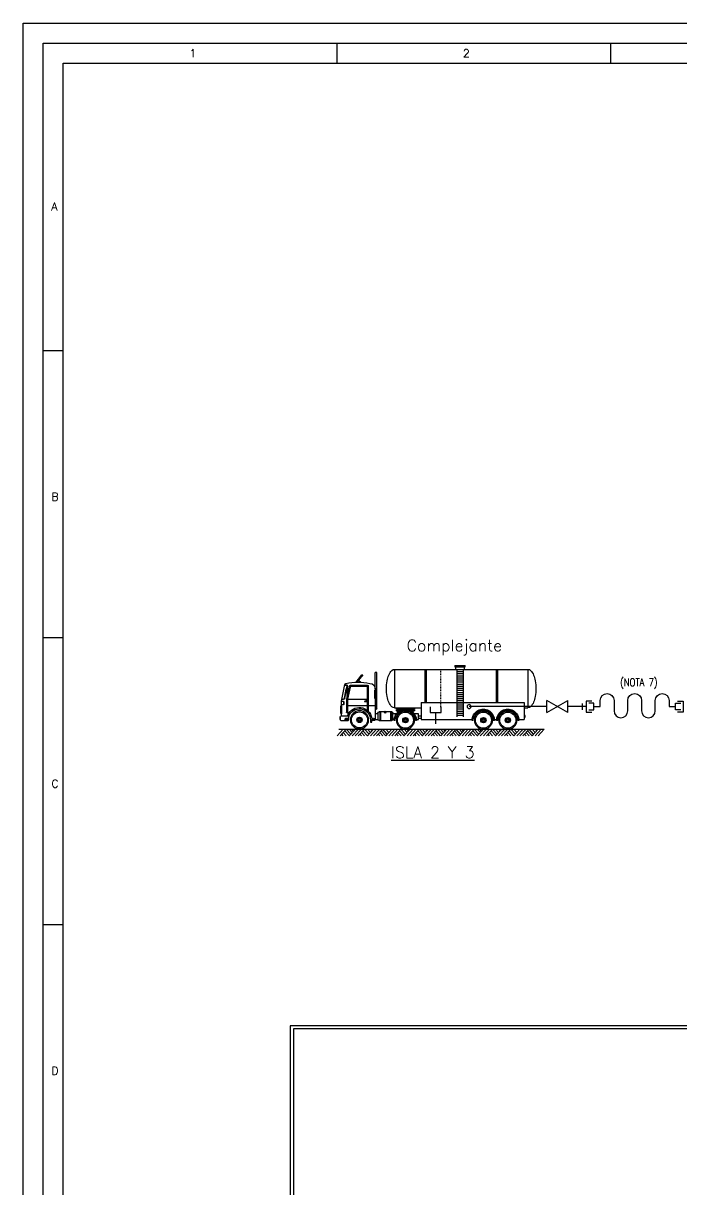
# Model space of a CAD drawing. Header units: millimetres. Extents: x 559 to 3993, y 623 to 920.
# Drawn here: x 2089.3 to 2171.5, y 773.9 to 919.5 of the extents above; entities that cross this region are included whole.
import ezdxf

# ---------------------------------------------------------------- set-up
doc = ezdxf.new("R2010")
doc.units = ezdxf.units.MM
doc.linetypes.add('RAYITAS', pattern=[0.375, 0.25, -0.125])
for name, color, linetype in [('CAJETIN', 1, 'Continuous'), ('CARGACAMIONES', 7, 'Continuous'), ('EQUIPOS', 5, 'Continuous'), ('FORMATO', 7, 'Continuous'), ('INSTRUMENTOS', 1, 'Continuous'), ('TEX', 7, 'Continuous'), ('TUBERIA', 5, 'Continuous')]:
    doc.layers.add(name, color=color, linetype=linetype)
doc.styles.add('PY', font='ROMANS.shx')
doc.styles.add('PY1', font='ROMANS.shx', dxfattribs={"width": 0.8})

# ---------------------------------------------------------------- blocks, each defined once
blk = doc.blocks.new('CAMION CISTERNA ALZ')
at = {"layer": 'CAJETIN', "color": 4, "linetype": 'RAYITAS'}
blk.add_line((38.62, 22.25), (38.62, 7.95), dxfattribs=at)
at = {"layer": 'CARGACAMIONES', "color": 4, "linetype": 'ByBlock'}
for p, q in [((55.71, 22.25), (6.06, 22.25)), ((6.06, 22.25), (6.06, 7.95)), ((17.4, 22.25), (17.4, 9.88)), ((17.83, 22.25), (17.83, 9.88)), ((33.2, 23.63), (29.46, 23.63)), ((29.46, 23.13), (29.46, 23.63)), ((33.2, 23.38), (29.46, 23.38)), ((33.2, 23.13), (29.46, 23.13)), ((29.73, 23.13), (29.73, 22.25)), ((30.12, 22.09), (30.12, 4.63)), ((32.54, 22.09), (32.54, 4.63)), ((32.91, 22.25), (32.91, 23.13)), ((33.2, 23.63), (33.2, 23.13)), ((43.94, 22.25), (43.94, 9.88)), ((44.37, 22.25), (44.37, 9.88)), ((55.71, 22.25), (55.71, 7.95)), ((32.54, 21.43), (30.12, 21.43)), ((32.54, 20.66), (30.12, 20.66)), ((32.54, 19.89), (30.12, 19.89)), ((32.54, 19.12), (30.12, 19.12)), ((32.54, 18.34), (30.12, 18.34)), ((32.54, 17.57), (30.12, 17.57)), ((62.23, 7.75), (62.23, 21.05)), ((62.23, 21.05), (62.83, 21.05)), ((62.83, 14.9), (62.83, 21.05)), ((67.49, 20.16), (69.67, 17.49)), ((67.79, 20.16), (67.49, 20.16)), ((69.97, 17.48), (67.79, 20.16)), ((69.05, 18.25), (68.14, 17.46)), ((32.54, 16.8), (30.12, 16.8)), ((32.54, 16.03), (30.12, 16.03)), ((32.54, 15.26), (30.12, 15.26)), ((32.54, 14.48), (30.12, 14.48)), ((32.54, 13.71), (30.12, 13.71)), ((62.83, 15), (62.83, 3.58)), ((62.83, 14.3), (63.22, 14.3)), ((62.83, 13.91), (63.22, 13.91)), ((62.83, 13.51), (63.22, 13.51)), ((62.83, 13.11), (63.22, 13.11)), ((65.41, 15.99), (65.41, 6.68)), ((71.82, 16.39), (65.81, 16.39)), ((65.81, 15.79), (65.81, 7.05)), ((71.82, 15.99), (66.01, 15.99)), ((72.2, 15.68), (73.15, 11.18)), ((72.59, 15.76), (73.06, 13.57)), ((73.06, 13.41), (73.06, 15.39)), ((73.06, 15.39), (73.35, 15.39)), ((73.35, 13.41), (73.06, 13.41)), ((73.09, 13.41), (73.55, 11.22)), ((73.15, 15.39), (73.15, 16.19)), ((73.15, 13.41), (73.15, 12.61)), ((73.39, 15.36), (73.23, 16.13)), ((73.53, 15.18), (73.32, 16.15)), ((73.35, 15.39), (73.35, 13.41)), ((74.15, 16.49), (73.52, 16.49)), ((74.18, 16.39), (73.52, 16.39)), ((74.2, 11.52), (73.69, 13.95)), ((74.3, 11.54), (73.74, 14.16)), ((75.44, 10.43), (74.12, 16.67)), ((45.78, 9.88), (7.45, 9.88)), ((7.45, 9.88), (7.45, 3.68)), ((32.54, 12.94), (30.12, 12.94)), ((32.54, 12.17), (30.12, 12.17)), ((32.54, 11.39), (30.12, 11.39)), ((32.54, 10.62), (30.12, 10.62)), ((32.54, 9.85), (30.12, 9.85)), ((32.54, 9.08), (30.12, 9.08)), ((45.78, 9.88), (45.78, 3.68)), ((62.83, 12.71), (63.22, 12.71)), ((62.83, 12.32), (63.22, 12.32)), ((62.83, 11.92), (63.22, 11.92)), ((62.83, 11.52), (63.22, 11.52)), ((65.41, 8.84), (62.83, 8.84)), ((73.15, 11.12), (65.81, 11.12)), ((73.15, 8.84), (65.81, 8.84)), ((66.1, 10.33), (66.1, 10.53)), ((66.1, 10.53), (66.5, 10.53)), ((66.8, 10.33), (66.1, 10.33)), ((66.8, 10.53), (66.8, 10.33)), ((73.15, 12.61), (73.55, 12.61)), ((73.15, 11.18), (73.15, 6.16)), ((73.55, 11.22), (73.55, 6.36)), ((74.55, 10.13), (74.55, 9.24)), ((74.64, 10.33), (74.64, 9.14)), ((75.27, 11.22), (74.69, 11.22)), ((75.29, 11.12), (74.69, 11.12)), ((75.44, 10.43), (74.74, 10.43)), ((74.74, 9.04), (75.44, 9.04)), ((75.44, 8.94), (75.24, 8.94)), ((75.44, 8.74), (75.24, 8.74)), ((75.34, 8.74), (75.34, 5.76)), ((75.44, 4.87), (75.44, 10.43)), ((7.45, 7.95), (6.06, 7.95)), ((7.15, 4.45), (7.15, 5.08)), ((7.15, 5.08), (7.45, 5.08)), ((7.45, 4.45), (7.15, 4.45)), ((32.54, 8.3), (30.12, 8.3)), ((32.54, 7.53), (30.12, 7.53)), ((32.54, 6.75), (30.12, 6.75)), ((32.54, 5.99), (30.12, 5.99)), ((32.54, 5.26), (30.12, 5.26)), ((55.71, 7.95), (45.78, 7.95)), ((46.74, 4.98), (45.78, 4.98)), ((46.74, 3.68), (46.74, 5.76)), ((46.74, 5.76), (48.29, 5.76)), ((48.23, 7.85), (48.23, 7.45)), ((54.98, 7.85), (48.23, 7.85)), ((48.23, 7.45), (51.01, 7.45)), ((50.24, 7.25), (48.23, 7.25)), ((48.23, 7.25), (48.23, 6.85)), ((48.23, 6.85), (49.44, 6.85)), ((48.43, 6.85), (48.92, 6.47)), ((48.73, 7.85), (48.73, 7.95)), ((49.32, 7.45), (49.32, 7.25)), ((52.3, 7.45), (54.98, 7.45)), ((54.98, 7.25), (53.07, 7.25)), ((53.87, 6.85), (54.98, 6.85)), ((53.89, 7.45), (53.89, 7.25)), ((54.78, 6.85), (54.34, 6.51)), ((54.49, 7.85), (54.49, 7.95)), ((54.98, 7.45), (54.98, 7.85)), ((54.98, 6.85), (54.98, 7.25)), ((55.02, 5.76), (56.27, 5.76)), ((56.27, 3.68), (56.27, 6.06)), ((56.67, 6.46), (58.95, 6.46)), ((56.97, 6.46), (56.97, 3.28)), ((57.17, 6.46), (57.17, 3.28)), ((58.95, 6.46), (58.95, 6.16)), ((59.35, 6.46), (61.44, 6.46)), ((59.35, 6.46), (59.35, 6.16)), ((60.94, 6.46), (60.94, 3.28)), ((61.14, 6.46), (61.14, 3.28)), ((61.83, 6.06), (61.83, 3.68)), ((61.83, 5.76), (62.83, 5.76)), ((62.83, 7.35), (62.63, 7.35)), ((73.35, 6.16), (72.5, 6.16)), ((72.66, 5.37), (72.66, 5.96)), ((72.66, 3.48), (72.66, 4.67)), ((72.86, 4.87), (75.64, 4.87)), ((75.44, 5.76), (75.24, 5.76)), ((75.44, 8.64), (75.54, 8.64)), ((75.54, 5.86), (75.44, 5.86)), ((75.54, 8.64), (75.54, 5.86)), ((75.64, 8.64), (75.54, 8.64)), ((75.54, 5.86), (75.64, 5.86)), ((75.64, 5.86), (75.64, 8.64)), ((75.84, 4.67), (75.84, 3.48)), ((75.84, 4.47), (76.03, 4.47)), ((76.03, 4.47), (76.03, 3.68)), ((9.49, 3.68), (7.45, 3.68)), ((9.48, 3.28), (9.87, 3.28)), ((17.32, 3.28), (17.72, 3.28)), ((18.22, 3.68), (17.71, 3.68)), ((18.56, 3.68), (17.75, 3.68)), ((18.55, 3.28), (18.94, 3.28)), ((26.39, 3.28), (26.79, 3.28)), ((45.78, 3.68), (26.78, 3.68)), ((46.74, 4.12), (45.78, 4.12)), ((47.54, 3.68), (46.74, 3.68)), ((47.54, 3.28), (47.93, 3.28)), ((55.38, 3.28), (55.78, 3.28)), ((56.27, 3.68), (55.77, 3.68)), ((61.44, 3.28), (56.67, 3.28)), ((62.83, 3.68), (61.83, 3.68)), ((64.12, 3.38), (63.03, 3.38)), ((63.05, 3.58), (63.05, 3.9)), ((63.05, 3.58), (64, 3.58)), ((64, 3.58), (64, 3.9)), ((64.12, 2.68), (64.12, 3.38)), ((64.62, 2.68), (64.12, 2.68)), ((64.62, 3.38), (64.62, 2.68)), ((72.86, 3.48), (72.86, 3.88)), ((72.86, 3.48), (74.05, 3.48)), ((75.64, 3.28), (72.86, 3.28)), ((74.05, 3.48), (74.05, 3.88)), ((76.03, 3.68), (75.84, 3.68))]:
    blk.add_line(p, q, dxfattribs=at)
at = {"layer": 'CARGACAMIONES', "color": 4}
for p, q in [((2.29, -2.48), (0, 0)), ((76.41, 0), (0.04, 0)), ((37.42, -1.23), (38.57, 0)), ((37.99, -1.84), (39.69, 0)), ((41.99, -2.48), (39.7, 0)), ((43.12, -2.48), (40.83, 0)), ((44.25, -2.48), (41.95, 0)), ((45.37, -2.48), (43.08, 0)), ((43.66, -0.62), (44.23, 0)), ((44.22, -1.23), (45.36, 0)), ((44.78, -1.84), (46.49, 0)), ((48.78, -2.48), (46.49, 0)), ((49.9, -2.48), (47.61, 0)), ((3.42, -2.48), (1.13, 0)), ((4.55, -2.48), (2.25, 0)), ((2.83, -0.63), (3.41, 0)), ((3.39, -1.24), (4.53, 0)), ((3.96, -1.85), (5.66, 0)), ((4.49, -2.48), (6.22, -0.61)), ((5.62, -2.49), (6.79, -1.22)), ((7.95, -2.49), (5.66, 0)), ((6.74, -2.49), (7.35, -1.83)), ((9.08, -2.49), (6.79, 0)), ((10.2, -2.49), (7.91, 0)), ((11.33, -2.49), (9.04, 0)), ((10.18, -1.24), (11.32, -0.01)), ((10.74, -1.85), (12.44, -0.01)), ((11.28, -2.49), (13.01, -0.62)), ((12.4, -2.49), (13.57, -1.23)), ((14.74, -2.49), (12.44, -0.01)), ((13.53, -2.49), (14.13, -1.84)), ((15.86, -2.49), (13.57, -0.01)), ((16.99, -2.49), (14.7, -0.01)), ((18.12, -2.49), (15.82, -0.01)), ((16.4, -0.63), (16.98, -0.01)), ((16.96, -1.24), (18.1, -0.01)), ((17.53, -1.85), (19.23, -0.01)), ((18.06, -2.49), (19.79, -0.62)), ((19.19, -2.49), (20.36, -1.23)), ((21.52, -2.49), (19.23, -0.01)), ((20.32, -2.49), (20.92, -1.84)), ((22.65, -2.49), (20.36, -0.01)), ((23.78, -2.5), (21.48, -0.01)), ((24.9, -2.5), (22.61, -0.01)), ((23.2, -0.91), (23.77, -0.28)), ((23.75, -1.25), (24.89, -0.01)), ((24.31, -1.86), (26.02, -0.01)), ((24.85, -2.5), (26.58, -0.62)), ((25.97, -2.5), (27.14, -1.23)), ((28.31, -2.5), (26.02, -0.01)), ((27.1, -2.5), (27.71, -1.84)), ((29.44, -2.5), (27.14, -0.01)), ((30.56, -2.5), (28.27, -0.02)), ((31.69, -2.5), (29.4, -0.02)), ((29.99, -0.77), (30.55, -0.14)), ((30.54, -1.25), (31.68, -0.02)), ((31.1, -1.86), (32.8, -0.02)), ((31.63, -2.5), (33.37, -0.63)), ((32.76, -2.5), (33.93, -1.24)), ((35.09, -2.5), (32.8, -0.02)), ((33.89, -2.5), (34.49, -1.85)), ((36.22, -2.5), (33.93, -0.02)), ((37.35, -2.5), (35.06, -0.02)), ((38.47, -2.5), (36.18, -0.02)), ((36.88, -0.75), (37.44, -0.12)), ((38.52, -2.48), (40.25, -0.61)), ((39.65, -2.48), (40.82, -1.22)), ((40.78, -2.48), (41.38, -1.83)), ((45.32, -2.48), (47.05, -0.61)), ((46.44, -2.48), (47.61, -1.22)), ((47.57, -2.48), (48.17, -1.83)), ((51.03, -2.48), (48.74, 0)), ((52.16, -2.48), (49.87, 0)), ((50.44, -0.63), (51.02, 0)), ((51, -1.24), (52.14, 0)), ((51.57, -1.85), (53.27, 0)), ((52.1, -2.48), (53.83, -0.61)), ((53.23, -2.49), (54.4, -1.22)), ((55.56, -2.49), (53.27, 0)), ((54.36, -2.49), (54.96, -1.83)), ((56.69, -2.49), (54.4, 0)), ((57.82, -2.49), (55.52, 0)), ((58.94, -2.49), (56.65, 0)), ((57.79, -1.24), (58.93, -0.01)), ((58.35, -1.85), (60.06, -0.01)), ((58.89, -2.49), (60.62, -0.62)), ((60.02, -2.49), (61.18, -1.23)), ((62.35, -2.49), (60.06, -0.01)), ((61.14, -2.49), (61.75, -1.84)), ((63.48, -2.49), (61.18, -0.01)), ((64.6, -2.49), (62.31, -0.01)), ((65.73, -2.49), (63.44, -0.01)), ((64.01, -0.63), (64.59, -0.01)), ((64.58, -1.24), (65.72, -0.01)), ((65.14, -1.85), (66.84, -0.01)), ((65.67, -2.49), (67.41, -0.62)), ((66.8, -2.49), (67.97, -1.23)), ((69.13, -2.49), (66.84, -0.01)), ((67.93, -2.49), (68.53, -1.84)), ((70.26, -2.49), (67.97, -0.01)), ((71.39, -2.5), (69.1, -0.01)), ((72.51, -2.5), (70.22, -0.01)), ((70.81, -0.91), (71.38, -0.28)), ((71.36, -1.25), (72.5, -0.01)), ((71.92, -1.86), (73.63, -0.01)), ((72.46, -2.5), (74.19, -0.62)), ((73.59, -2.5), (74.75, -1.23)), ((75.92, -2.5), (73.63, -0.01)), ((74.71, -2.5), (75.32, -1.84)), ((77.05, -2.5), (74.76, -0.01))]:
    blk.add_line(p, q, dxfattribs=at)
at = {"layer": 'CARGACAMIONES', "color": 4, "linetype": 'Continuous'}
blk.add_circle((27.95, 8.42), 0.718, dxfattribs=at)
at = {"layer": 'CARGACAMIONES', "color": 4, "linetype": 'ByBlock'}
for centre, radius in [((13.55, 3.38), 3.38), ((22.62, 3.38), 3.38), ((51.61, 3.38), 3.38), ((59.15, 6.46), 0.199), ((68.69, 3.48), 3.38), ((13.55, 3.38), 0.794), ((12.95, 3.38), 0.0993), ((13.13, 3.8), 0.0993), ((13.13, 2.96), 0.0993), ((13.55, 3.38), 0.397), ((13.55, 3.98), 0.0993), ((13.55, 2.78), 0.0993), ((13.97, 3.8), 0.0993), ((13.97, 2.96), 0.0993), ((14.14, 3.38), 0.0993), ((22.62, 3.38), 0.794), ((22.02, 3.38), 0.0993), ((22.2, 3.8), 0.0993), ((22.2, 2.96), 0.0993), ((22.62, 3.38), 0.397), ((22.62, 3.98), 0.0993), ((22.62, 2.78), 0.0993), ((23.04, 3.8), 0.0993), ((23.04, 2.96), 0.0993), ((23.21, 3.38), 0.0993), ((51.61, 3.38), 0.794), ((51.01, 3.38), 0.0993), ((51.19, 3.8), 0.0993), ((51.19, 2.96), 0.0993), ((51.61, 3.38), 0.397), ((51.61, 3.98), 0.0993), ((51.61, 2.78), 0.0993), ((52.03, 3.8), 0.0993), ((52.03, 2.96), 0.0993), ((52.2, 3.38), 0.0993), ((68.69, 3.48), 0.794), ((68.09, 3.48), 0.0993), ((68.27, 3.9), 0.0993), ((68.27, 3.06), 0.0993), ((68.69, 3.48), 0.397), ((68.69, 4.07), 0.0993), ((68.69, 2.88), 0.0993), ((69.11, 3.9), 0.0993), ((69.11, 3.06), 0.0993), ((69.28, 3.48), 0.0993)]:
    blk.add_circle(centre, radius, dxfattribs=at)
for centre, radius, start, end in [((8.8, 18.15), 5.23, 135.0251, 157.5177), ((6.06, 20.89), 1.36, 90, 135.0251), ((55.71, 20.89), 1.36, 44.9749, 90), ((52.97, 18.15), 5.23, 22.4823, 44.9749), ((20.34, 15.1), 17.24, 170.2727, 180), ((13.25, 16.31), 10.04, 157.5177, 170.2727), ((48.52, 16.31), 10.04, 9.7273, 22.4823), ((41.43, 15.1), 17.24, 360, 9.7273), ((69.28, -2.39), 19.88, 77.0128, 102.9872), ((69.75, 17.67), 0.0993, 0, 180), ((69.75, 17.67), 0.0993, 180, 0), ((20.34, 15.1), 17.24, 180, 189.7273), ((41.43, 15.1), 17.24, 350.2727, 0), ((64.81, 15), 1.99, 90, 180), ((65.81, 15.99), 0.397, 90, 180), ((66.01, 15.79), 0.199, 90, 180), ((71.82, 15.59), 0.794, 11.9442, 90), ((71.82, 15.59), 0.397, 11.9442, 90), ((73.52, 16.19), 0.298, 90, 191.9761), ((73.52, 16.19), 0.199, 90, 191.9761), ((72.36, 14.4), 1.4, 315, 45), ((73.73, 16.59), 0.397, 11.9761, 90), ((13.25, 13.88), 10.04, 189.7273, 202.4823), ((8.8, 12.04), 5.23, 202.4823, 224.9749), ((52.97, 12.04), 5.23, 315.0251, 337.5177), ((48.52, 13.88), 10.04, 337.5177, 350.2727), ((74.69, 11.62), 0.497, 191.9761, 270), ((74.69, 11.62), 0.397, 191.9761, 270), ((74.74, 10.33), 0.0993, 90, 180), ((74.74, 9.14), 0.0993, 180, 270), ((6.06, 9.3), 1.36, 224.9749, 270), ((13.6, 3.38), 4.12, 358.6196, 181.3804), ((13.6, 3.38), 3.72, 358.4724, 181.5276), ((13.55, 3.38), 2.98, 90, 270), ((13.55, 3.38), 0.993, 90, 270), ((13.55, 3.38), 2.98, 270, 90), ((13.55, 3.38), 0.993, 270, 90), ((22.67, 3.38), 4.12, 358.6196, 181.3804), ((22.67, 3.38), 3.72, 358.4724, 181.5276), ((22.62, 3.38), 2.98, 90, 270), ((22.62, 3.38), 0.993, 90, 270), ((22.62, 3.38), 2.98, 270, 90), ((22.62, 3.38), 0.993, 270, 90), ((51.66, 3.38), 4.12, 358.6196, 181.3804), ((51.66, 3.38), 3.72, 358.4724, 181.5276), ((51.61, 3.38), 2.98, 90, 270), ((51.61, 3.38), 0.993, 90, 270), ((51.61, 3.38), 2.98, 270, 90), ((51.61, 3.38), 0.993, 270, 90), ((55.71, 9.3), 1.36, 270, 315.0251), ((56.67, 6.06), 0.397, 90, 180), ((59.15, 6.16), 0.199, 180, 0), ((61.44, 6.06), 0.397, 0, 90), ((62.63, 7.75), 0.397, 180, 270), ((68.74, 3.48), 4.62, 31.8706, 181.3804), ((68.74, 3.48), 4.12, 17.5788, 181.3804), ((68.69, 3.48), 2.98, 90, 270), ((68.69, 3.48), 0.993, 90, 270), ((68.69, 3.48), 2.98, 270, 90), ((68.69, 3.48), 0.993, 270, 90), ((72.66, 5.66), 0.298, 270, 90), ((72.86, 4.67), 0.199, 90, 180), ((68.74, 3.48), 4.62, 17.5788, 25.7368), ((73.35, 6.36), 0.199, 270, 0), ((75.64, 4.67), 0.199, 0, 90), ((56.67, 3.68), 0.397, 180, 270), ((61.44, 3.68), 0.397, 270, 0), ((63.03, 3.58), 0.199, 180, 270), ((63.52, 3.42), 0.674, 45, 135), ((72.86, 3.48), 0.199, 180, 270), ((73.45, 3.28), 0.843, 45, 135), ((75.64, 3.48), 0.199, 270, 0)]:
    blk.add_arc(centre, radius, start, end, dxfattribs=at)
at = {"layer": 'CARGACAMIONES', "color": 4}
for start, end in [(357.7085, 177.7085), (177.7085, 357.7085)]:
    blk.add_arc((74.79, -1.38), 0.0145, start, end, dxfattribs=at)
blk = doc.blocks.new('MARCO-A1')
at = {"layer": 'FORMATO', "color": 5}
for p, q in [((78.42, 589), (78.42, 584)), ((146.83, 589), (146.83, 584)), ((5, 512.25), (10, 512.25)), ((5, 440.5), (10, 440.5)), ((5, 368.75), (10, 368.75))]:
    blk.add_line(p, q, dxfattribs=at)
at = {"layer": 'FORMATO', "color": 1}
blk.add_lwpolyline([(0, 594), (841, 594), (841, 0), (0, 0)], close=True, dxfattribs=at)
at = {"layer": 'FORMATO', "color": 5}
blk.add_lwpolyline([(5, 589), (836, 589), (836, 5), (5, 5)], close=True, dxfattribs=at)
at = {"layer": 'FORMATO', "color": 8, "linetype": 'Continuous'}
blk.add_lwpolyline([(10, 584), (831, 584), (831, 10), (10, 10)], close=True, dxfattribs=at)
at = {"layer": 'FORMATO', "color": 1, "style": 'PY'}
for s, p in [('1', (41.52, 585.5)), ('2', (109.93, 585.5)), ('A', (7, 547.25)), ('B', (7, 474.67)), ('C', (7, 402.92)), ('D', (7, 331.17))]:
    blk.add_text(s, height=2, dxfattribs=at).set_placement(p)

msp = doc.modelspace()

# ---------------------------------------------------------------- linework, layer by layer
at = {"color": 1}
for p, q in [((2157.31, 833.48), (2154.67, 835)), ((2154.67, 833.48), (2157.31, 835)), ((2154.67, 833.48), (2154.67, 835)), ((2157.31, 833.48), (2157.31, 835)), ((2159.16, 833.83), (2159.16, 834.63)), ((2140.8, 833.5), (2140.8, 832.07)), ((2154.67, 834.24), (2144.98, 834.24)), ((2159.6, 834.23), (2157.31, 834.23))]:
    msp.add_line(p, q, dxfattribs=at)
at = {"color": 1, "flags": 128}
for points in [[(2160.32, 834.91), (2159.6, 834.91), (2159.6, 833.54), (2160.32, 833.54)], [(2171, 834.91), (2171.72, 834.91), (2171.72, 833.54), (2171, 833.54)], [(2140.12, 834.22), (2140.12, 833.5), (2141.49, 833.5), (2141.49, 834.22)]]:
    msp.add_lwpolyline(points, dxfattribs=at)
at = {"layer": 'INSTRUMENTOS', "color": 1, "ltscale": 0.1, "flags": 128}
for points in [[(2159.92, 833.82), (2160.54, 833.82), (2160.54, 834.65), (2159.92, 834.65)], [(2171.41, 833.82), (2170.78, 833.82), (2170.78, 834.65), (2171.41, 834.65)]]:
    msp.add_lwpolyline(points, dxfattribs=at)
at = {"layer": 'TUBERIA', "color": 5, "linetype": 'Continuous'}
msp.add_lwpolyline([(2389.61, 837.53), (2389.61, 794.02), (2123.05, 794.02), (2123.05, 738.67)], dxfattribs=at)
at = {"layer": 'TUBERIA', "color": 4, "linetype": 'Continuous'}
msp.add_lwpolyline([(2389.22, 837.14), (2389.22, 794.4), (2122.62, 794.4), (2122.62, 738.29)], dxfattribs=at)
at = {"layer": 'TUBERIA', "color": 5, "linetype": 'Continuous', "flags": 128}
msp.add_lwpolyline([(2160.54, 834.24), (2161.36, 834.24), (2161.36, 835, -1), (2163.08, 835), (2163.08, 833.71, 1), (2164.8, 833.71), (2164.8, 835, -1), (2166.52, 835), (2166.52, 833.71, 1), (2168.24, 833.71), (2168.24, 835, -1), (2169.97, 835), (2169.97, 834.24), (2170.78, 834.24)], format="xyb", dxfattribs=at)

# ---------------------------------------------------------------- block references
at = {"xscale": 0.499409123998651, "yscale": 0.499409123998651, "zscale": 0.499409123998651}
msp.add_blockref('MARCO-A1', (2089.3, 622.89), dxfattribs=at)
at = {"layer": 'INSTRUMENTOS', "color": 252, "linetype": 'Continuous', "xscale": -0.336000000000131, "yscale": 0.3360000000000218, "zscale": 0.336}
msp.add_blockref('CAMION CISTERNA ALZ', (2154.37, 831.41), dxfattribs=at)

# ---------------------------------------------------------------- texts
at = {"layer": 'EQUIPOS', "color": 6, "char_height": 1.44, "width": 28.792, "attachment_point": 2, "style": 'PY'}
for s, insert in [('Complejante', (2143.13, 842.59)), ('{\\LISLA 2 Y 3}', (2140.44, 829.26))]:
    msp.add_mtext(s, dxfattribs=dict(at, insert=insert))
at = {"layer": 'TEX', "color": 7, "insert": (2166.18, 837.11), "char_height": 0.96, "width": 13.7297, "attachment_point": 5, "style": 'PY1'}
msp.add_mtext('(NOTA 7)', dxfattribs=at)

doc.saveas('drawing.dxf')
